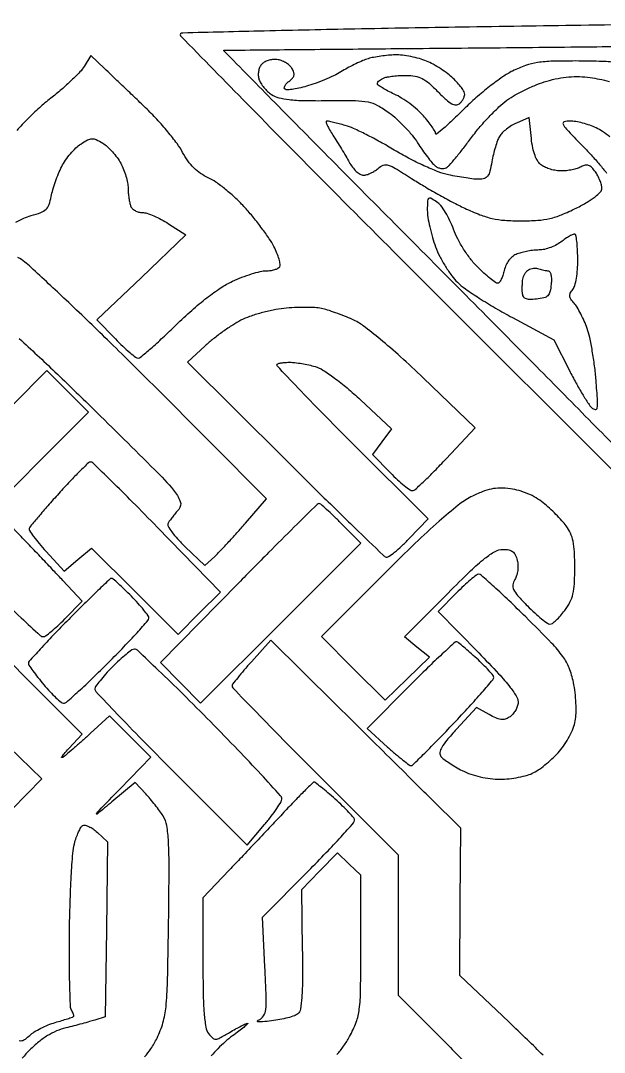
# Model space of a CAD drawing. Extents: x 3.8 to 44, y 2.8 to 44.9.
# Drawn here: x 22.6 to 34.48, y 23.94 to 44.94 of the extents above; entities that cross this region are included whole.
import ezdxf

# ---------------------------------------------------------------- set-up
doc = ezdxf.new("R2010")
doc.units = 0
doc.header["$MEASUREMENT"] = 0

msp = doc.modelspace()

# ---------------------------------------------------------------- linework, layer by layer
for points in [[(34.764027, 36.2088, 0.002461), (34.238247, 36.746717, 0.000313), (33.099836, 37.898553, 0.000367), (31.746728, 39.263898, 0.000305), (30.306002, 40.71375, -0.000483), (28.928629, 42.100835, -0.000812), (27.774732, 43.268904, -0.000035), (26.737694, 44.322236, -0.633671), (26.741812, 44.333445, -0.019931), (26.769741, 44.334821, -0.000003), (28.368792, 44.349802, -0.000078), (30.137898, 44.366089, -0.000047), (32.2326, 44.384852, 0.000564), (34.32738, 44.405782, 0.000932), (36.096749, 44.428758, 0.000052), (37.690471, 44.452589, 0.187218)], [(19.067129, 41.920935, 0.000024), (17.91459, 40.746819, 0.000024), (16.637083, 39.445147, 0.000027)], [(36.576261, 44.872094, 0.000506), (34.003819, 44.839314, 0.000608), (31.583985, 44.803086, 0.000755), (29.401922, 44.764466, 0.001244), (27.557173, 44.72444, 0.00009), (25.900714, 44.684079, 0.192584), (25.855111, 44.664526, 0.411308), (25.854928, 44.626461, 0.000096), (27.209961, 43.245223, 0.001541), (28.724598, 41.711373, 0.000924), (30.532747, 39.898256), (35.256941, 35.178559)], [(22.50339, 40.837322, -0.025997), (22.662844, 40.915802, -0.036028), (22.813356, 40.967924, 0.023774), (23.012159, 41.031361, 0.102066), (23.116926, 41.097022, 0.118642), (23.178924, 41.193464, 0.037445), (23.223316, 41.360137, -0.024877), (23.25593, 41.49624, -0.013325), (23.308928, 41.660793, -0.013237), (23.372081, 41.826209, -0.020145), (23.43639, 41.965892, -0.033229), (23.513445, 42.094973, -0.024121), (23.615124, 42.227939, -0.024521), (23.724424, 42.34524, -0.047941), (23.824008, 42.425088, -0.023073), (23.963711, 42.507677, -0.111405), (24.052168, 42.531765, -0.119547), (24.139214, 42.514664, -0.028363), (24.270721, 42.444744, -0.049226), (24.364446, 42.374414, -0.025237), (24.467692, 42.269672, -0.024812), (24.564047, 42.150064, -0.034076), (24.63744, 42.033103, -0.028769), (24.695012, 41.909126, -0.022289), (24.743632, 41.7684, -0.022765), (24.777233, 41.6326, -0.049299), (24.7878, 41.525689, 0.019443), (24.791563, 41.42895, 0.015899), (24.802884, 41.326025, 0.016191), (24.819398, 41.231928, 0.040096), (24.839151, 41.164819, 0.10648), (24.872578, 41.113639, 0.066551), (24.929913, 41.070309, 0.062237), (25.001257, 41.040988, 0.066505), (25.076017, 41.031, -0.078018), (25.170521, 41.016164, -0.022358), (25.309863, 40.964326, -0.02192), (25.463946, 40.890902, -0.021686), (25.611578, 40.804026), (25.961624, 40.577052), (25.057462, 39.711865), (24.1533, 38.846677), (24.530464, 38.458339, 0.010154), (24.680946, 38.309566, 0.014437), (24.82103, 38.184074, 0.010382), (24.941221, 38.086707, 0.166541), (24.989989, 38.07, 0.177173), (25.042804, 38.089322, 0.003959), (25.251324, 38.268308, 0.008454), (25.492964, 38.486371, 0.005557), (25.763988, 38.745092, -0.012788), (26.082204, 39.040188, -0.016), (26.392729, 39.296551, -0.017659), (26.676908, 39.500648, -0.03798), (26.911864, 39.632566, -0.016855), (27.103239, 39.713922, -0.016515), (27.300955, 39.782803, -0.016647), (27.478155, 39.831638, -0.058064), (27.595757, 39.845774, 0.033011), (27.686605, 39.852109, 0.038217), (27.771372, 39.870356, 0.041707), (27.83911, 39.896768, 0.14145), (27.873907, 39.928299, 0.182939), (27.88379, 39.97922, 0.027183), (27.860094, 40.082973, 0.027622), (27.816787, 40.20773, 0.020602), (27.75598, 40.340125, 0.030683), (27.662474, 40.498589, 0.011541), (27.513235, 40.708735, 0.011382), (27.339819, 40.930633, 0.013585), (27.166116, 41.131382, 0.019678), (26.980896, 41.318681, 0.017109), (26.772917, 41.500142, 0.017445), (26.573262, 41.65139, 0.047484), (26.419385, 41.739194, -0.042879), (26.261181, 41.82755, -0.046503), (26.124955, 41.93952, -0.043882), (26.005551, 42.08066, -0.031689), (25.89755, 42.256377, 0.038303), (25.784461, 42.435038, 0.013243), (25.595332, 42.675055, 0.013069), (25.372112, 42.929568, 0.014806), (25.144729, 43.161389, 0.000289), (24.911136, 43.385583, 0.000261), (24.66927, 43.617208, 0.000262), (24.452391, 43.824469, 0.000835), (24.307294, 43.962525), (24.02613, 44.22915), (23.891758, 44.004825, -0.054909), (23.805838, 43.891662, -0.012704), (23.636616, 43.722139, -0.012968), (23.430574, 43.535905, -0.012358), (23.211884, 43.3575, 0.018866), (22.981587, 43.164581, 0.013829), (22.740587, 42.934285, 0.014014), (22.524278, 42.703219, 0.029907)], [(34.767734, 44.079181, 0.021499), (34.436471, 44.105374, 0.007886), (33.9669, 44.114833, 0.006842), (33.430931, 44.109841, 0.031617), (33.122126, 44.083153, 0.047107), (32.881113, 44.02326, 0.029899), (32.614167, 43.911184, 0.037913), (32.412781, 43.792358, 0.01406), (32.148035, 43.596485, 0.01384), (31.870037, 43.365745, 0.016239), (31.620117, 43.131552, -0.006467), (31.400659, 42.917699, -0.011981), (31.216201, 42.750765, -0.008109), (31.069379, 42.628252, -0.630426), (31.0482, 42.638373, 0.137211), (31.035532, 42.683666, 0.014228), (30.97487, 42.777501, 0.01684), (30.894172, 42.886791, 0.012708), (30.798567, 43.001429, 0.033024), (30.678155, 43.121562, 0.020135), (30.521635, 43.247604, 0.020144), (30.355691, 43.360501, 0.033384), (30.206367, 43.440221, -0.014217), (30.075109, 43.503961, -0.021134), (29.964429, 43.567738, -0.017172), (29.879977, 43.625436, -0.238656), (29.8638, 43.657397, -0.164033), (29.873131, 43.685074, -0.053711), (29.903109, 43.716764, -0.046781), (29.946406, 43.747175, -0.038124), (29.997619, 43.771449, -0.049576), (30.070055, 43.791288, -0.013931), (30.186284, 43.807716, -0.013903), (30.319436, 43.819026, -0.014235), (30.451965, 43.8228, -0.044754), (30.630731, 43.806767, -0.074965), (30.773252, 43.758181, -0.060413), (30.914888, 43.661515, -0.020201), (31.096952, 43.488487, 0.014401), (31.261461, 43.328472, 0.057944), (31.374812, 43.246346, 0.115265), (31.460263, 43.221615, 0.188415), (31.530906, 43.245046, 0.048257), (31.572802, 43.287258, 0.041519), (31.608236, 43.338809, 0.043554), (31.632531, 43.391482, 0.086491), (31.6404, 43.436631, 0.13161), (31.626319, 43.489198, 0.024996), (31.572059, 43.573219, 0.025129), (31.496818, 43.667483, 0.020764), (31.40775, 43.760184, 0.03005), (31.295959, 43.85507, 0.017297), (31.151047, 43.95616, 0.01724), (30.997936, 44.047949, 0.027476), (30.860567, 44.114412, 0.030971), (30.716867, 44.164239, 0.019671), (30.544438, 44.205069, 0.01975), (30.371355, 44.231879, 0.03424), (30.226067, 44.238528, 0.016811), (30.08664, 44.230665, 0.012181), (29.932098, 44.21292, 0.012329), (29.786009, 44.188844, 0.026126), (29.674638, 44.161563, 0.02634), (29.565582, 44.122354, 0.011798), (29.426483, 44.060003, 0.011642), (29.282195, 43.987022, 0.015505), (29.154887, 43.913696, -0.024208), (29.015656, 43.836697, -0.01204), (28.832567, 43.752133, -0.011922), (28.638246, 43.673445, -0.017147), (28.462457, 43.613895, -0.014553), (28.302181, 43.570703, -0.019663), (28.154936, 43.541651, -0.017021), (28.033386, 43.526816, -0.161632), (27.983095, 43.538755, -0.244916), (27.967061, 43.565696, -0.12788), (27.974948, 43.605023, -0.078184), (28.007721, 43.65208, -0.041811), (28.060987, 43.699067, 0.043546), (28.133561, 43.763532, 0.134896), (28.164081, 43.820849, 0.142349), (28.160194, 43.883776, 0.050618), (28.120967, 43.965895, 0.077163), (28.069961, 44.026352, 0.046096), (27.993443, 44.081424, 0.044905), (27.904939, 44.123303, 0.058024), (27.817626, 44.144327, 0.058536), (27.729393, 44.144631, 0.049568), (27.638176, 44.124944, 0.051852), (27.557683, 44.089459, 0.090052), (27.501919, 44.042637, 0.079289), (27.465285, 43.98075, 0.05334), (27.443362, 43.901427, 0.052181), (27.438394, 43.817046, 0.06556), (27.452127, 43.740006, 0.064533), (27.48792, 43.663224, 0.03295), (27.550781, 43.577187, 0.032086), (27.628361, 43.495728, 0.041422), (27.709747, 43.432193, 0.082616), (27.855, 43.368164, 0.03516), (28.064784, 43.329983, 0.022943), (28.368049, 43.310589, 0.006869), (28.831255, 43.308621, -0.005227), (29.414643, 43.308058, -0.044893), (29.673865, 43.281749, -0.077837), (29.865713, 43.212537, -0.03134), (30.101793, 43.063125, -0.029061), (30.252872, 42.939694, -0.017693), (30.417042, 42.777771, -0.017709), (30.568941, 42.605102, -0.029743), (30.682166, 42.448701, 0.010178), (30.779028, 42.303248, 0.010645), (30.880336, 42.164051, 0.010368), (30.972768, 42.04766, 0.045485), (31.034613, 41.985495, 0.066176), (31.089596, 41.950645, 0.062708), (31.152778, 41.930579, 0.067321), (31.214251, 41.927637, 0.108289), (31.264126, 41.943195, 0.081553), (31.324282, 41.991924, 0.007135), (31.453159, 42.140974, 0.009212), (31.601925, 42.324846, 0.007035), (31.758098, 42.531242, -0.017419), (31.932469, 42.752006, -0.013653), (32.136143, 42.979295, -0.013868), (32.337458, 43.180491, -0.032625), (32.500941, 43.316008, -0.028508), (32.669763, 43.424196, -0.016123), (32.885299, 43.536589, -0.016057), (33.110647, 43.636228, -0.025328), (33.310372, 43.705433, -0.022683), (33.539868, 43.760999, -0.027584), (33.758964, 43.791213, -0.028304), (33.975141, 43.796682, -0.02635), (34.195842, 43.778101, -0.015801), (34.382636, 43.746368, -0.011631), (34.587362, 43.699912, -0.011778)], [(43.770059, 25.005258, 0.000035), (43.811047, 29.851242, 0.000035), (43.848959, 34.409378, 0.000081)], [(34.594597, 42.56864, 0.020592), (34.445753, 42.679969, 0.039507), (34.316599, 42.754268, 0.02686), (34.187863, 42.807089, 0.020154), (34.041293, 42.851683, 0.020512), (33.899573, 42.882486, 0.043279), (33.787563, 42.8922, 0.066378), (33.664787, 42.875829, 0.469883), (33.643069, 42.828114, 0.077541), (33.711343, 42.729625, 0.002924), (34.023378, 42.40575, -0.008217), (34.211826, 42.20596, -0.009282), (34.385945, 42.007913, -0.008626), (34.527668, 41.834573, -0.049191)], [(22.571788, 38.467404, -0.005086), (23.299018, 37.788797, -0.004105), (24.066637, 37.04564, -0.00113), (25.331312, 35.795351, -0.02086), (25.714106, 35.38209, -0.086201), (25.848415, 35.154666, -0.280194), (25.817549, 34.989642, 0.009194), (25.752714, 34.914652, 0.008543), (25.689038, 34.835492, 0.008557), (25.634829, 34.763171, 0.028312), (25.602749, 34.713066, 0.258715), (25.602347, 34.651738, 0.031281), (25.676955, 34.533345, 0.029727), (25.793995, 34.389875, 0.017419), (25.949713, 34.232013), (26.3529, 33.850794), (26.551788, 34.035747, 0.014947), (26.6558, 34.138436, 0.003804), (26.818124, 34.311186, 0.003875), (27.000534, 34.511385, 0.003916), (27.179175, 34.71369), (27.607673, 35.20668), (25.288286, 37.529665, 0.003124), (24.36905, 38.438897, 0.004222), (23.525964, 39.248652, 0.002882), (22.809942, 39.91707, 0.045662), (22.5459, 40.119468, -0.000653)], [(4.851013, 14.633411, -0.000017), (4.828862, 18.958728, -0.000179)], [(35.202555, 33.211249, 0.000087), (35.173769, 32.120279, 0.000089), (35.14148, 30.88, 0.000091), (35.109961, 29.6523)], [(33.235411, 23.883031, 0.005995), (32.921573, 24.195784, 0.00357), (32.540869, 24.560928), (31.540382, 25.5069), (31.55094, 27.004592), (31.561498, 28.502284), (30.939777, 29.119592, 0.000368), (30.614261, 29.442323, 0.000109), (30.114917, 29.936451, 0.000109), (29.553183, 30.491834, 0.000117), (29.004795, 31.033531), (27.691533, 32.330162), (27.297167, 31.891531, 0.005826), (27.14604, 31.719451, 0.008756), (27.018645, 31.565564, 0.004399), (26.914882, 31.433288, 0.165586), (26.9028, 31.397807, 0.194506), (26.918078, 31.360018, 0.000351), (27.399825, 30.862338, 0.002483), (27.946102, 30.304356, 0.001526), (28.5948, 29.6523), (30.2868, 27.961886), (30.2868, 26.53274), (30.2868, 25.103594), (31.348446, 24.039636, 0.002824), (31.988991, 23.404905, 0.028788)], [(25.123522, 23.854439, 0.049239), (25.252782, 24.016987, 0.028367), (25.37644, 24.234625, 0.044566), (25.496712, 24.543883, 0.045642), (25.559078, 24.867097, 0.019414), (25.58981, 25.373891, 0.001921), (25.611638, 26.593236, 0.002094), (25.622516, 27.695336, 0.014501), (25.609922, 28.235356, 0.029316), (25.574063, 28.557267, 0.099074), (25.498496, 28.753811, 0.016555), (25.429536, 28.855117, 0.008502), (25.336859, 28.977592, 0.00844), (25.237081, 29.100561, 0.012596), (25.145398, 29.204311), (24.9327, 29.433123), (24.4584, 29.04003, -0.001693), (24.156416, 28.79147, -0.84529), (24.14651, 28.800127, -0.054584), (24.196771, 28.864887, -0.000512), (24.617036, 29.298225), (25.249972, 29.949514), (24.828536, 30.370139), (24.4071, 30.790764), (24.018275, 30.433032, -0.003109), (23.857599, 30.287039, -0.003182), (23.696351, 30.144189, -0.003084), (23.554823, 30.021939, -0.013316), (23.468375, 29.952083, -0.138836), (23.441333, 29.941373, -0.631105), (23.435018, 29.951765, -0.034796), (23.484462, 30.016876, -0.007164), (23.58101, 30.124031), (23.854719, 30.419196), (22.986637, 31.284324), (22.118554, 32.149452)], [(29.037659, 23.899086, 0.032951), (29.176046, 24.06985, 0.029193), (29.297008, 24.264165, 0.035424), (29.430309, 24.556664, 0.058585), (29.494679, 24.819979, 0.02789), (29.520286, 25.201847, 0.002797), (29.5254, 26.115871), (29.5254, 27.547944), (29.288684, 27.774732), (29.051969, 28.00152), (28.683971, 27.626558), (28.315973, 27.251595), (28.333822, 26.034485, -0.004341), (28.337427, 25.432012, -0.01711), (28.323735, 25.061268, -0.022987), (28.295503, 24.821265, -0.18168), (28.240586, 24.725905, -0.088895), (28.1718, 24.68729, -0.018156), (28.037875, 24.64617, -0.018592), (27.876587, 24.609356, -0.01651), (27.7065, 24.582916, -0.007232), (27.525852, 24.563562, -0.046371), (27.433975, 24.563599, -0.543438), (27.424759, 24.581209, -0.161139), (27.4527, 24.606609, 0.151312), (27.545291, 24.687594, 0.110997), (27.589873, 24.817439, 0.03672), (27.598783, 25.063216, 0.003216), (27.571587, 25.686561), (27.521274, 26.6913), (28.459887, 27.637685, 0.004041), (28.819653, 28.006341, 0.00631), (29.122782, 28.330107, 0.002233), (29.37792, 28.612121, 0.184796), (29.3985, 28.665902, 0.176156), (29.381226, 28.713412, 0.011442), (29.282856, 28.82549, 0.015544), (29.155638, 28.955559, 0.010902), (29.004818, 29.094267, 0.004439), (28.851206, 29.22708, 0.006827), (28.715698, 29.339006, 0.002762), (28.598409, 29.432157, 0.167972), (28.573408, 29.4408, 0.19738), (28.548473, 29.430558, 0.001296), (28.377417, 29.260628, 0.004864), (28.182899, 29.062571, 0.003055), (27.959184, 28.82745, -0.000488), (27.699539, 28.551747, -0.000304), (27.39457, 28.228942, -0.000305), (27.093419, 27.910954, -0.000553), (26.846643, 27.651276), (26.3106, 27.088451), (26.3106, 25.785095, 0.004429), (26.316246, 25.14767, 0.015306), (26.336191, 24.735275, 0.020635), (26.369567, 24.458946, 0.11802), (26.4262, 24.323646, 0.046614), (26.504542, 24.235137, 0.206383), (26.56852, 24.212069, 0.109286), (26.653606, 24.236416, 0.009158), (26.854036, 24.349777, -0.006529), (26.977299, 24.42035, -0.009156), (27.089286, 24.479884, -0.006006), (27.18412, 24.526668, -0.112036), (27.216429, 24.534, -0.684031), (27.220782, 24.522807, -0.010218), (27.147897, 24.458695, -0.0122), (27.044978, 24.376043, -0.006326), (26.912694, 24.277641, 0.023813), (26.765031, 24.159562, 0.017906), (26.61397, 24.016573, 0.018205), (26.481354, 23.871518, 0.03919)], [(22.568887, 24.184356, 0.149108), (22.627332, 24.18172, 0.095994), (22.696357, 24.214416, 0.029071), (22.786007, 24.288694, -0.048812), (22.877815, 24.358846, -0.021493), (23.011214, 24.433807, -0.021029), (23.160612, 24.501768, -0.026465), (23.304291, 24.551296, 0.003256), (23.437252, 24.590329, 0.004718), (23.554112, 24.62667, 0.002486), (23.652449, 24.658811, 0.076422), (23.675321, 24.670528, 0.258452), (23.682459, 24.685728, 0.051257), (23.677208, 24.716449, 0.04256), (23.662817, 24.75506, 0.027942), (23.640149, 24.796781, -0.129044), (23.614664, 24.88008, -0.002809), (23.599856, 25.307642, -0.006234), (23.591529, 25.811207, -0.004146), (23.593968, 26.38866, -0.004838), (23.607116, 26.981036, -0.00603), (23.631291, 27.531025, -0.004959), (23.661676, 27.991404, -0.045229), (23.694889, 28.189378, -0.020303), (23.7329, 28.31348, -0.02412), (23.779035, 28.426992, -0.023952), (23.826403, 28.517497, -0.122395), (23.865762, 28.557791, -0.198749), (23.913946, 28.565626, -0.052613), (23.989079, 28.539359, -0.044949), (24.075501, 28.488572, -0.033277), (24.161198, 28.41818), (24.36807, 28.223834), (24.345285, 26.444347), (24.3225, 24.664859), (24.111, 24.599669, -0.006771), (24.003996, 24.568268, -0.002406), (23.850225, 24.526191, -0.002387), (23.680957, 24.481614, -0.002812), (23.520254, 24.441075, 0.040265), (23.331244, 24.378026, 0.036216), (23.147635, 24.283634, 0.033654), (22.967426, 24.156461, 0.0259), (22.788568, 23.995232, 0.026802), (22.633567, 23.822658, 0.029346)]]:
    msp.add_lwpolyline(points, format="xyb")
for points in [[(32.997213, 42.538016), (32.9517, 42.96357), (32.6979, 42.853359, 0.03451), (32.593745, 42.79931, 0.028386), (32.490662, 42.728117, 0.029284), (32.40326, 42.651502, 0.064873), (32.34881, 42.58177, 0.045416), (32.308057, 42.495792, 0.015018), (32.263829, 42.363136, 0.014816), (32.223366, 42.212343, 0.016291), (32.193324, 42.064097, -0.018658), (32.153237, 41.870992, -0.097453), (32.107556, 41.773016, -0.159538), (32.039901, 41.724326, -0.077002), (31.933228, 41.7078, -0.028091), (31.828567, 41.713685, -0.008083), (31.667671, 41.734474, -0.008105), (31.486682, 41.763845, -0.008545), (31.309913, 41.798606, -0.040273), (31.101127, 41.861312, -0.013987), (30.811435, 41.983874, -0.01379), (30.498549, 42.137255, -0.015615), (30.207548, 42.301788, 0.010076), (29.92422, 42.466151, 0.010063), (29.634377, 42.619039, 0.009943), (29.376142, 42.742314, 0.038673), (29.209749, 42.80271, 0.004414), (29.083189, 42.836656, 0.005742), (28.966672, 42.865385, 0.004361), (28.868768, 42.887435, 0.051311), (28.83, 42.891728, 0.504024), (28.817419, 42.875, 0.032196), (28.842155, 42.807919, 0.026736), (28.889149, 42.715657, 0.01394), (28.9569, 42.605756, -0.005656), (29.039298, 42.476923, -0.00366), (29.131867, 42.326065, -0.003679), (29.220167, 42.177312, -0.006948), (29.288815, 42.055856, 0.039162), (29.354694, 41.955048, 0.043838), (29.433285, 41.86979, 0.048673), (29.512353, 41.810777, 0.136819), (29.578254, 41.7924, 0.073351), (29.64488, 41.802227, 0.035332), (29.725736, 41.832986, 0.034075), (29.807116, 41.877685, 0.041315), (29.876249, 41.930566, -0.098099), (29.982004, 41.993958, -0.160748), (30.085426, 41.996611, -0.064288), (30.232679, 41.930584, -0.006426), (30.55971, 41.72429, 0.01033), (30.802788, 41.573594, 0.006268), (31.096114, 41.404959, 0.006279), (31.391488, 41.244869, 0.011001), (31.6404, 41.12089, 0.017323), (31.951034, 40.987549, 0.037326), (32.199881, 40.911605, 0.037586), (32.456172, 40.873799, 0.017804), (32.790137, 40.861867, 0.017111), (33.126433, 40.873341, 0.03999), (33.375254, 40.910505, 0.040633), (33.612601, 40.986383, 0.018194), (33.911087, 41.122203, 0.015983), (34.132918, 41.242061, 0.033098), (34.296084, 41.352142, 0.041582), (34.402196, 41.449579, 0.188403), (34.4322, 41.526379, 0.066819), (34.423023, 41.594744, 0.027808), (34.393453, 41.683238, 0.026904), (34.350784, 41.775816, 0.031345), (34.300294, 41.858474, 0.034987), (34.226315, 41.949779, 0.120049), (34.162967, 41.991368, 0.147013), (34.095325, 41.994756, 0.06246), (34.009756, 41.961898, -0.047956), (33.931687, 41.929299, -0.02288), (33.826284, 41.901939, -0.022438), (33.712661, 41.883212, -0.029629), (33.607931, 41.877, -0.041004), (33.503025, 41.885618, -0.029885), (33.388881, 41.911583, -0.030433), (33.282914, 41.949578, -0.056622), (33.203732, 41.994731, -0.093051), (33.130596, 42.072633, -0.051301), (33.071725, 42.189752, -0.041067), (33.027003, 42.344594, -0.023139)], [(31.06935, 41.248511, 0.018937), (30.94867, 41.321247, 0.318616), (30.904852, 41.316304, 0.204329), (30.882356, 41.268324, 0.008834), (30.879, 41.078424, 0.040026), (30.890579, 40.934006, 0.015651), (30.928642, 40.737486, 0.015374), (30.983293, 40.526418, 0.018481), (31.047995, 40.331868, 0.028661), (31.132917, 40.139293, 0.020458), (31.248693, 39.934027, 0.020745), (31.375632, 39.746855, 0.040921), (31.49391, 39.611787, 0.03978), (31.654003, 39.479587, 0.009882), (31.936463, 39.290062, 0.010042), (32.269412, 39.085409, 0.009924), (32.611606, 38.893459), (33.452382, 38.443533), (33.771569, 37.81716, 0.008293), (33.903942, 37.567706, 0.009765), (34.037737, 37.336172, 0.008787), (34.157619, 37.14542, 0.058462), (34.229453, 37.059343, 0.151608), (34.298852, 37.025165, 0.416144), (34.338562, 37.054239, 0.053854), (34.344547, 37.19493, 0.003216), (34.314145, 37.619268, 0.01242), (34.284101, 37.910506, 0.010799), (34.238492, 38.213865, 0.010925), (34.185277, 38.486628, 0.031176), (34.132442, 38.672568, 0.017927), (34.073543, 38.822185, 0.016197), (34.002204, 38.97244, 0.016465), (33.929505, 39.102838, 0.048549), (33.868397, 39.185163, -0.033633), (33.802169, 39.269046, -0.125165), (33.779146, 39.331718, -0.147089), (33.790659, 39.391884, -0.052942), (33.839444, 39.46523, 0.106413), (33.881161, 39.545225, 0.024676), (33.914365, 39.694179, 0.024156), (33.936429, 39.874609, 0.020595), (33.942601, 40.066235, 0.008751), (33.937728, 40.250169, 0.012641), (33.92647, 40.412442, 0.008344), (33.911538, 40.546127, 0.165865), (33.893637, 40.582563, 0.285282), (33.863152, 40.589688, 0.032953), (33.795261, 40.561615, 0.031733), (33.711915, 40.513739, 0.020418), (33.621546, 40.448445, -0.043053), (33.517136, 40.379969, -0.031685), (33.391386, 40.322136, -0.032313), (33.264461, 40.28244, -0.059697), (33.157298, 40.2696, 0.027111), (33.051388, 40.263853, 0.017006), (32.928555, 40.246239, 0.017062), (32.808457, 40.220571, 0.02967), (32.711244, 40.190073, 0.068891), (32.618207, 40.13914, 0.066627), (32.541307, 40.064348, 0.062615), (32.483108, 39.967512, 0.050015), (32.445214, 39.851673, -0.026981), (32.417757, 39.752521, -0.038967), (32.382182, 39.668844, -0.044193), (32.34423, 39.609402, -0.232627), (32.310478, 39.5928, -0.160136), (32.264741, 39.607834, -0.011485), (32.157657, 39.69062, -0.015211), (32.032829, 39.798241, -0.010868), (31.899595, 39.925805, -0.032407), (31.757524, 40.087591, -0.022429), (31.617761, 40.287151, -0.022494), (31.497102, 40.497334, -0.03381), (31.413145, 40.691265, 0.026804), (31.3404, 40.865969, 0.026166), (31.248859, 41.033345, 0.027113), (31.15301, 41.171361, 0.082509)], [(33.148969, 39.888011, 0.020265), (33.198187, 39.872153, 0.015664), (33.252935, 39.858765, 0.015926), (33.304916, 39.849484, 0.036221), (33.344679, 39.8466, -0.289007), (33.374785, 39.827613, -0.060738), (33.39554, 39.765833, -0.04637), (33.405358, 39.67702, -0.028396), (33.40121, 39.57165, -0.032293), (33.376389, 39.418513, -0.14096), (33.3324, 39.339, -0.14096), (33.252887, 39.295011, -0.032293), (33.09975, 39.27019, -0.024053), (32.959789, 39.263463, -0.105102), (32.879171, 39.280605, -0.175089), (32.834487, 39.323553, -0.098638), (32.814776, 39.39709, -0.014244), (32.812276, 39.465078, -0.009608), (32.813125, 39.542713, -0.009683), (32.816848, 39.617823, -0.018931), (32.823232, 39.6774, -0.058516), (32.837463, 39.730575, -0.042555), (32.864863, 39.785401, -0.043195), (32.900394, 39.833638, -0.069652), (32.939006, 39.866861, -0.070599), (32.984529, 39.887766, -0.047317), (33.040816, 39.898881, -0.047028), (33.098681, 39.899251, -0.066257)], [(28.7217, 39.080146, 0.038554), (28.590165, 39.096944, 0.012396), (28.393346, 39.101897, 0.012282), (28.173254, 39.09657, 0.013454), (27.9603, 39.080426, 0.024462), (27.739068, 39.046654, 0.017117), (27.493719, 38.988007, 0.017316), (27.261961, 38.915428, 0.034108), (27.08474, 38.839178, 0.024086), (26.917995, 38.743117, 0.012531), (26.719259, 38.608352, 0.012432), (26.521712, 38.459479, 0.018513), (26.357261, 38.318787), (25.997742, 37.987395), (27.976307, 36.019447, 0.001294), (28.74084, 35.262942, 0.002067), (29.398325, 34.621049, 0.000395), (29.980561, 34.058192, 0.109032), (30.038808, 34.022443, 0.239924), (30.089586, 34.029478, 0.015867), (30.211591, 34.120383, 0.020168), (30.354993, 34.244245, 0.013508), (30.509138, 34.396661), (30.895532, 34.799937), (29.337496, 36.351599, -0.002475), (28.743021, 36.949533, -0.004127), (28.249198, 37.459525, -0.000685), (27.820083, 37.91131, -0.406298), (27.820531, 37.944331, -0.13771), (27.848966, 37.9603, -0.020724), (27.913735, 37.973197, -0.021947), (27.99346, 37.982102, -0.017377), (28.08015, 37.984928, -0.028648), (28.184785, 37.978701, -0.012777), (28.32148, 37.959121, -0.012599), (28.465441, 37.930983, -0.016673), (28.5948, 37.897737, -0.069173), (28.75261, 37.826689, -0.017777), (28.984455, 37.669193, -0.017041), (29.248295, 37.461734, -0.013482), (29.519406, 37.22039), (30.147912, 36.629761), (29.954543, 36.368216), (29.761175, 36.106671), (30.126202, 35.734735, 0.012551), (30.272452, 35.593015, 0.017824), (30.409892, 35.475137, 0.013985), (30.527693, 35.386451, 0.186048), (30.579364, 35.373287, 0.156183), (30.633937, 35.398203, 0.004912), (30.815569, 35.566728, 0.009129), (31.026386, 35.773646, 0.006152), (31.2597, 36.017082), (31.8519, 36.650389), (30.7944, 37.666851, 0.007401), (30.333515, 38.096909, 0.011336), (29.920395, 38.454402, 0.011944), (29.575444, 38.725888, 0.054607), (29.3562, 38.855465, 0.011628), (29.191848, 38.925229, 0.009461), (29.012777, 38.992478, 0.009585), (28.845413, 39.048156, 0.024481)], [(23.558922, 37.393364), (23.136131, 37.816154), (21.742208, 36.420308), (20.348285, 35.024462), (21.657569, 33.713131, 0.003184), (22.165888, 33.210461, 0.005045), (22.608441, 32.787004, 0.001433), (22.996615, 32.425096, 0.189089), (23.056012, 32.4018, 0.159283), (23.107669, 32.418685, 0.012768), (23.222669, 32.507451, 0.016243), (23.356448, 32.623694, 0.011729), (23.498153, 32.761463), (23.851135, 33.121125), (23.458335, 33.544013, 0.00189), (23.271508, 33.743631, 0.00091), (23.030607, 33.998154, 0.000902), (22.778417, 34.262677, 0.001293), (22.553831, 34.496185), (22.042127, 35.02547), (23.01192, 35.998022), (23.981712, 36.970573)], [(24.022122, 35.955, 0.194068), (23.978992, 35.937605, 0.00376), (23.804317, 35.766777, 0.008473), (23.602803, 35.55982, 0.005507), (23.37671, 35.314242, 0.002967), (23.153789, 35.063718, 0.004409), (22.961846, 34.841494, 0.002006), (22.800912, 34.650263, 0.086915), (22.774677, 34.604673, 0.237394), (22.779823, 34.561038, 0.011754), (22.864795, 34.438693, 0.016878), (22.977798, 34.294376, 0.011191), (23.116599, 34.13626), (23.483544, 33.736658), (23.761565, 33.970597), (24.039586, 34.204536), (24.921546, 33.325578), (25.803505, 32.44662), (26.234553, 32.877668), (26.665601, 33.308716), (25.378062, 34.631858, 0.002485), (24.879544, 35.139093, 0.003985), (24.448644, 35.566327, 0.000888), (24.068047, 35.9364, 0.194811)], [(32.569448, 35.409784, 0.031242), (32.358531, 35.423804, 0.052012), (32.181524, 35.40604, 0.04656), (31.998922, 35.350153, 0.020062), (31.7673, 35.243877, 0.050735), (31.508907, 35.077642, 0.012416), (31.120763, 34.752109, 0.010655), (30.632791, 34.302925, 0.005324), (30.033853, 33.715154), (28.723406, 32.401458), (29.370799, 31.754066), (30.018191, 31.106673), (30.469746, 31.544606), (30.9213, 31.98254), (30.667727, 32.190881), (30.414154, 32.399222), (31.300716, 33.288811, -0.005554), (31.761156, 33.740673, -0.023319), (32.052968, 33.995712, -0.038815), (32.26156, 34.136599, -0.129833), (32.419827, 34.1784, -0.047583), (32.537412, 34.167185, -0.118051), (32.6157, 34.131734, -0.118551), (32.669244, 34.064781, -0.048206), (32.708664, 33.954131, -0.049809), (32.723497, 33.85352, -0.042239), (32.719457, 33.746104, -0.043511), (32.697983, 33.644855, -0.065667), (32.660688, 33.562909, 0.101202), (32.621485, 33.45765, 0.152201), (32.635752, 33.361477, 0.071553), (32.716365, 33.241655, 0.010236), (32.919726, 33.025778, 0.011933), (33.065691, 32.883984, 0.016471), (33.203738, 32.76434, 0.013073), (33.322457, 32.673145, 0.158527), (33.376405, 32.6556, 0.161704), (33.42472, 32.671645, 0.025559), (33.502761, 32.736367, 0.026115), (33.58985, 32.825268, 0.020176), (33.67543, 32.93055, 0.041572), (33.782279, 33.10132, 0.061633), (33.843219, 33.266783, 0.04478), (33.873028, 33.477883, 0.012444), (33.88169, 33.812342, 0.012567), (33.874013, 34.130463, 0.038721), (33.846843, 34.343817, 0.054693), (33.794227, 34.506202, 0.054574), (33.707626, 34.653445, 0.023694), (33.619979, 34.760056, 0.011448), (33.498435, 34.888358, 0.011324), (33.365414, 35.016546, 0.015957), (33.240774, 35.124185, 0.037937), (33.094295, 35.225387, 0.03164), (32.925223, 35.310312, 0.031529), (32.746075, 35.373521, 0.036847)], [(28.674531, 35.109, 0.196787), (28.637978, 35.094034, 0.000372), (28.17084, 34.633792, 0.002569), (27.646915, 34.111492, 0.00158), (27.035005, 33.491271), (25.449008, 31.873542), (25.856657, 31.459669), (26.264307, 31.045796), (27.893815, 32.673697), (29.523322, 34.301597), (29.125692, 34.705299, 0.006281), (28.969434, 34.860005, 0.009478), (28.82914, 34.990413, 0.004833), (28.708272, 35.09648, 0.179544)], [(31.92521, 33.6708, 0.165682), (31.877486, 33.654539, 0.010206), (31.758949, 33.559235, 0.014267), (31.620731, 33.436505, 0.01003), (31.472089, 33.291006), (31.099349, 32.911211), (31.926336, 32.069477, -0.006093), (32.33009, 31.648379, -0.022905), (32.56756, 31.370071, -0.034586), (32.700778, 31.171725, -0.168957), (32.725612, 31.040862, -0.060989), (32.703998, 30.962472, -0.043435), (32.662075, 30.881487, -0.043883), (32.607569, 30.810117, -0.068543), (32.54823, 30.76074, -0.076087), (32.461933, 30.723718, -0.096723), (32.375596, 30.718486, -0.071646), (32.274828, 30.746958, -0.025209), (32.14046, 30.815013), (31.88236, 30.962526), (31.473422, 30.518913, 0.010755), (31.274195, 30.29324, 0.045836), (31.171265, 30.146009, 0.091984), (31.13493, 30.041655, 0.21296), (31.156432, 29.963367, 0.061041), (31.213357, 29.909135, 0.014042), (31.322195, 29.832878, 0.014307), (31.453467, 29.751584, 0.013529), (31.59161, 29.676331, 0.034854), (31.762622, 29.603612, 0.027134), (31.956956, 29.548124, 0.026601), (32.160856, 29.51298, 0.029382), (32.36065, 29.501229, 0.02707), (32.542764, 29.511096, 0.021384), (32.737874, 29.540786, 0.021855), (32.917033, 29.584151, 0.049056), (33.046872, 29.635893, 0.036636), (33.16531, 29.708587, 0.017126), (33.307804, 29.818717, 0.016864), (33.450041, 29.944973, 0.022651), (33.569469, 30.06917, 0.034893), (33.674239, 30.206766, 0.025014), (33.772171, 30.373526, 0.025404), (33.849741, 30.542579, 0.048525), (33.891343, 30.685948, 0.040579), (33.907545, 30.840684, 0.017639), (33.90505, 31.047597, 0.017319), (33.886903, 31.268509, 0.022057), (33.85419, 31.470307, 0.041504), (33.766938, 31.765087, 0.064976), (33.640205, 31.996792, 0.03518), (33.408109, 32.272008, 0.004868), (32.881471, 32.80365, 0.004288), (32.53995, 33.136016, 0.006668), (32.239269, 33.416075, 0.002489), (31.977821, 33.650798, 0.183678)], [(24.448877, 33.5862, 0.191963), (24.415511, 33.5729, 0.001153), (24.172531, 33.34153, 0.004532), (23.896434, 33.072575, 0.002843), (23.578191, 32.753282, 0.003391), (23.263567, 32.429648, 0.00535), (22.998507, 32.147286, 0.001622), (22.772917, 31.900152, 0.186264), (22.7574, 31.859945, 0.150553), (22.769116, 31.821917, 0.006589), (22.849642, 31.706923, 0.010675), (22.951103, 31.572182, 0.007368), (23.071415, 31.423863, 0.01303), (23.198213, 31.279963, 0.018169), (23.319456, 31.158551, 0.014732), (23.424587, 31.066288, 0.174448), (23.474852, 31.0482, 0.182593), (23.532473, 31.069968, 0.003347), (23.77984, 31.290944, 0.007796), (24.065546, 31.557852, 0.005073), (24.387537, 31.874564, 0.004516), (24.703076, 32.197065, 0.007), (24.968967, 32.481649, 0.002727), (25.191021, 32.728782, 0.18366), (25.2108, 32.780811, 0.160135), (25.195213, 32.828232, 0.010553), (25.106221, 32.943788, 0.014431), (24.991169, 33.07867, 0.010236), (24.854786, 33.223448, 0.006538), (24.714742, 33.362459, 0.009828), (24.588694, 33.479642, 0.005168), (24.480179, 33.57462, 0.179037)], [(24.915487, 32.148, 0.15807), (24.86216, 32.130709, 0.013258), (24.745609, 32.041442, 0.016609), (24.61012, 31.924197, 0.012056), (24.467014, 31.785248, 0.010537), (24.330634, 31.640299, 0.014783), (24.215579, 31.504891, 0.011004), (24.126859, 31.388848, 0.159005), (24.111, 31.34024, 0.191416), (24.133048, 31.284758, 0.000897), (24.56677, 30.826877, 0.003978), (25.067761, 30.308202, 0.002483), (25.662558, 29.708127), (27.214116, 28.158269), (27.566058, 28.578626, 0.010738), (27.700861, 28.746844, 0.014611), (27.814617, 28.904555, 0.011442), (27.901444, 29.039194, 0.138345), (27.918, 29.097885, 0.187238), (27.892343, 29.163997, 0.0014), (27.490586, 29.601194, 0.004965), (27.020726, 30.099615, 0.003134), (26.462973, 30.672394, 0.002972), (25.898537, 31.238049, 0.004727), (25.4082, 31.714541, 0.001253), (24.977185, 32.123478, 0.191442)], [(31.480979, 32.296428, 0.286737), (31.443446, 32.289547, 0.001821), (31.181991, 32.049147, 0.006476), (30.883501, 31.765413, 0.003996), (30.539465, 31.424389), (29.6523, 30.530821), (30.069999, 30.155011, 0.006524), (30.234318, 30.011005, 0.009684), (30.382265, 29.889594, 0.005315), (30.509106, 29.791721, 0.163064), (30.546479, 29.7792, 0.195659), (30.585154, 29.794937, 0.001563), (30.827009, 30.032286, 0.005342), (31.102786, 30.310507, 0.003373), (31.41893, 30.64077, 0.00375), (31.730809, 30.976012, 0.005867), (31.993584, 31.269597, 0.001984), (32.215509, 31.525516, 0.179493), (32.2326, 31.571591, 0.175038), (32.217875, 31.612364, 0.010273), (32.130188, 31.713626, 0.014534), (32.017532, 31.831377, 0.010123), (31.883964, 31.95787, 0.004067), (31.746448, 32.08089, 0.005738), (31.621774, 32.188096, 0.003457), (31.515419, 32.276202, 0.077091)]]:
    msp.add_lwpolyline(points, format="xyb", close=True)
msp.add_lwpolyline([(22.128393, 30.377974), (23.029474, 29.508948), (22.724237, 29.196357), (22.419, 28.883766)])

doc.saveas('drawing.dxf')
